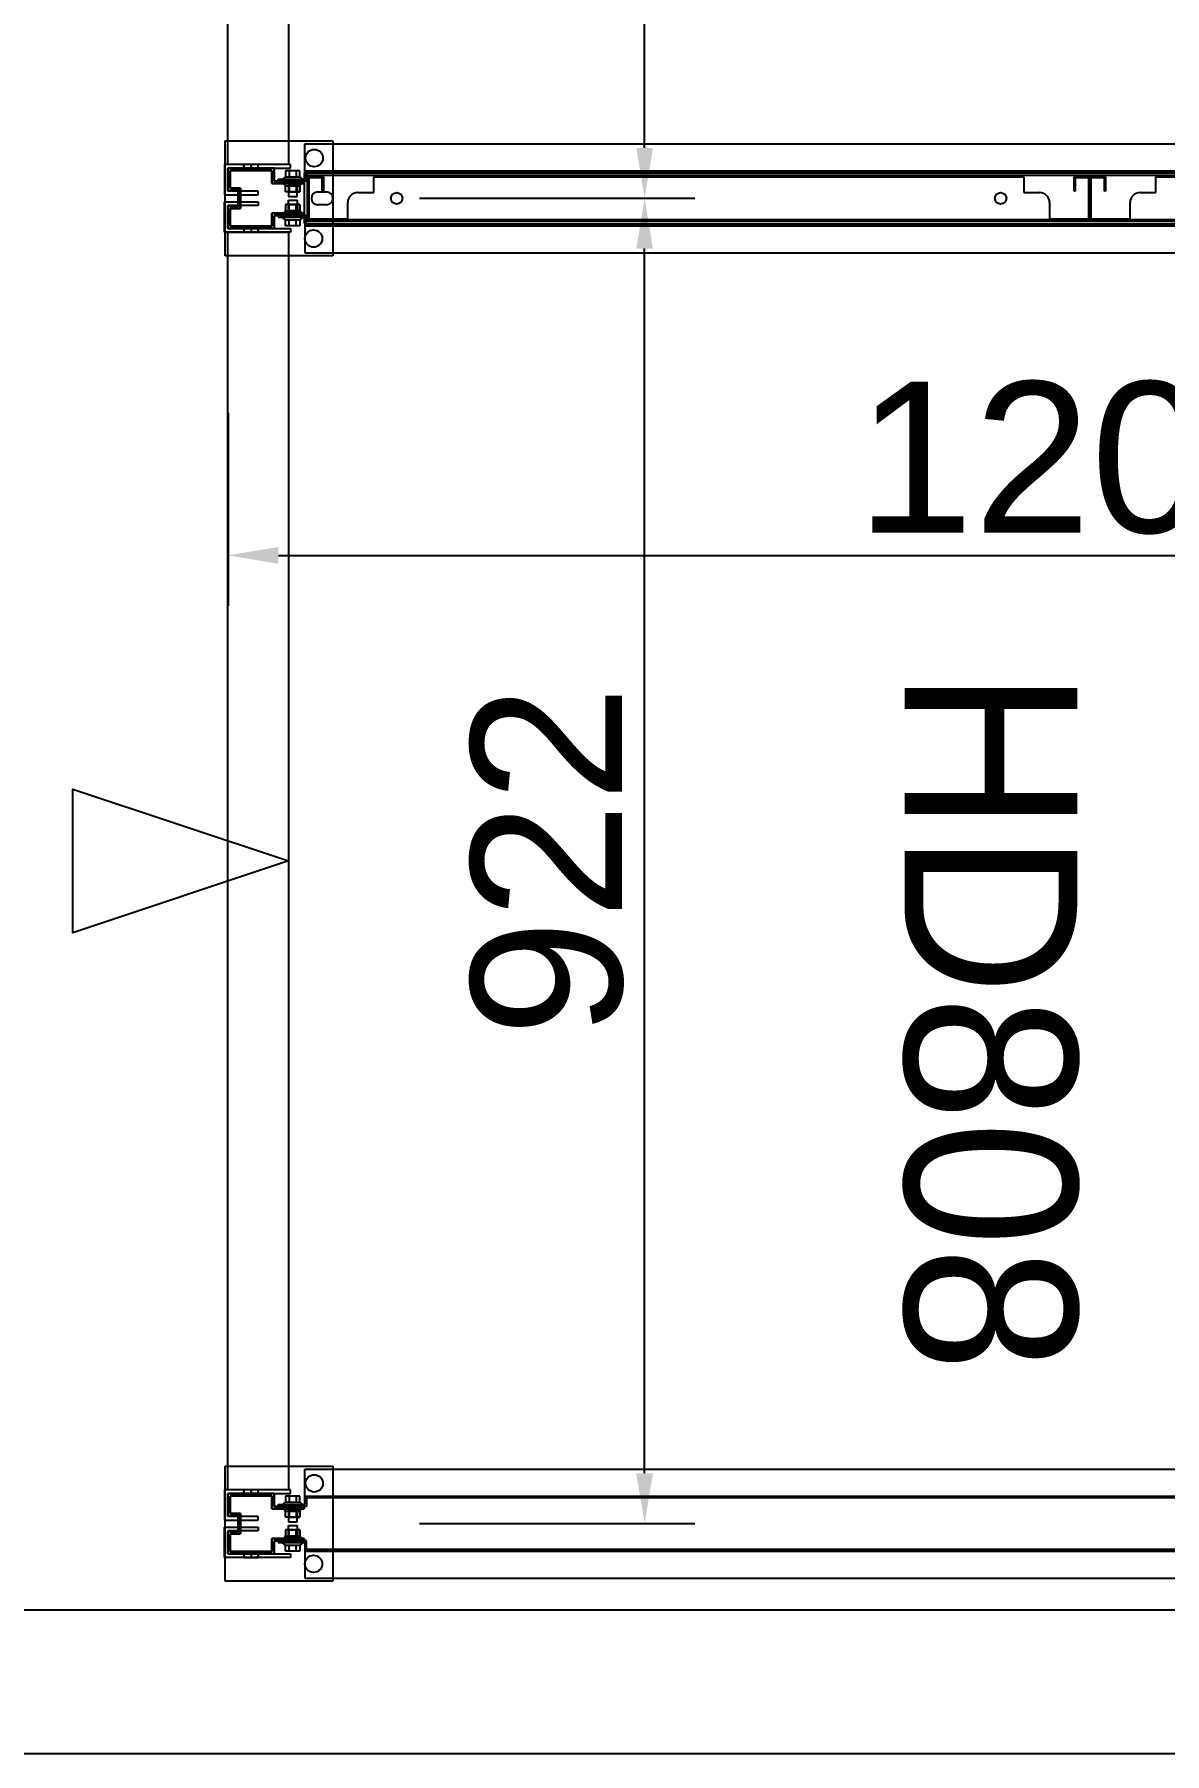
# Model space of a CAD drawing. Header units: millimetres. Extents: x 15382 to 37298, y 7351 to 31127.
# Drawn here: x 34428 to 35214, y 19558 to 20754 of the extents above; entities that cross this region are included whole.
import ezdxf

# ---------------------------------------------------------------- set-up
doc = ezdxf.new("R2010")
doc.units = ezdxf.units.MM
for name, color, linetype in [('111', 7, 'Continuous'), ('113', 3, 'Continuous'), ('114', 6, 'Continuous'), ('115', 30, 'Continuous'), ('116', 12, 'Continuous'), ('444-1', 30, 'Continuous'), ('544-1', 40, 'Continuous'), ('6', 7, 'Continuous'), ('M40', 3, 'Continuous'), ('M6', 7, 'Continuous'), ('動線', 6, 'Continuous'), ('文字', 7, 'Continuous'), ('標註', 252, 'Continuous'), ('輕隔間', 30, 'Continuous')]:
    doc.layers.add(name, color=color, linetype=linetype)
doc.styles.get("Standard").update_dxf_attribs({"font": 'arial.ttf'})
doc.styles.add('新細明體', font='')
doc.styles.get('新細明體').set_extended_font_data('PMingLiU')
doc.dimstyles.new('ISO-25', dxfattribs={"dimtxt": 2.5, "dimasz": 2.5, "dimexe": 1.25, "dimexo": 0.625, "dimtad": 1, "dimtxsty": 'Standard', "dimcen": 2.5, "dimadec": 0, "dimazin": 0, "dimtfac": 1, "dimtmove": 0, "dimatfit": 3, "dimfxl": 1, "dimarcsym": 0})

# ---------------------------------------------------------------- blocks, each defined once
blk = doc.blocks.new('*D63')
at = {"layer": 'Defpoints', "color": 0, "transparency": 16777216}
for p in [(34689.3, 22131.6), (34852.8, 22131.6), (34689.3, 20639.6)]:
    blk.add_point(p, dxfattribs=at)
at = {"layer": '標註', "color": 0, "lineweight": -2, "transparency": 16777216}
for p, q in [((34696.3, 22131.6), (34887.8, 22131.6)), ((34852.8, 20674.6), (34852.8, 22096.6)), ((34696.3, 20639.6), (34887.8, 20639.6))]:
    blk.add_line(p, q, dxfattribs=at)
at = {"layer": '標註', "color": 0, "transparency": 16777216}
for points in [[(34847, 22096.6), (34858.6, 22096.6), (34852.8, 22131.6)], [(34847, 20674.6), (34858.6, 20674.6), (34852.8, 20639.6)]]:
    blk.add_solid(points, dxfattribs=at)
at = {"layer": '標註', "color": 0, "transparency": 16777216, "insert": (34785.2, 21385.6), "char_height": 105, "attachment_point": 5, "rotation": 90}
blk.add_mtext('1492', dxfattribs=at)
blk = doc.blocks.new('*D60')
at = {"layer": 'Defpoints', "color": 0, "transparency": 16777216}
for p in [(34563.1, 20497.4), (35763.1, 20391.2), (35763.1, 20391.2)]:
    blk.add_point(p, dxfattribs=at)
at = {"layer": '標註', "color": 0, "lineweight": -2, "transparency": 16777216}
for p, q in [((34563.1, 20490.4), (34563.1, 20356.2)), ((35763.1, 20398.2), (35763.1, 20426.2)), ((34598.1, 20391.2), (35728.1, 20391.2))]:
    blk.add_line(p, q, dxfattribs=at)
at = {"layer": '標註', "color": 0, "transparency": 16777216}
for points in [[(34598.1, 20397), (34598.1, 20385.3), (34563.1, 20391.2)], [(35728.1, 20397), (35728.1, 20385.3), (35763.1, 20391.2)]]:
    blk.add_solid(points, dxfattribs=at)
at = {"layer": '標註', "color": 0, "transparency": 16777216, "insert": (35163.1, 20458.8), "char_height": 105, "attachment_point": 5}
blk.add_mtext('1200', dxfattribs=at)
blk = doc.blocks.new('*D61')
at = {"layer": 'Defpoints', "color": 0, "transparency": 16777216}
for p in [(34689.3, 20639.6), (34852.8, 20639.6), (34689.3, 19717.6)]:
    blk.add_point(p, dxfattribs=at)
at = {"layer": '標註', "color": 0, "lineweight": -2, "transparency": 16777216}
for p, q in [((34696.3, 20639.6), (34887.8, 20639.6)), ((34852.8, 19752.6), (34852.8, 20604.6)), ((34696.3, 19717.6), (34887.8, 19717.6))]:
    blk.add_line(p, q, dxfattribs=at)
at = {"layer": '標註', "color": 0, "transparency": 16777216}
for points in [[(34847, 20604.6), (34858.6, 20604.6), (34852.8, 20639.6)], [(34847, 19752.6), (34858.6, 19752.6), (34852.8, 19717.6)]]:
    blk.add_solid(points, dxfattribs=at)
at = {"layer": '標註', "color": 0, "transparency": 16777216, "insert": (34785.2, 20178.6), "char_height": 105, "attachment_point": 5, "rotation": 90}
blk.add_mtext('922', dxfattribs=at)

msp = doc.modelspace()

# ---------------------------------------------------------------- linework, layer by layer
at = {"layer": '111'}
for p, q in [((34616.067, 20657.203), (34616.067, 20622.003)), ((35710.067, 20657.203), (34616.067, 20657.203)), ((34625.567, 20644.103), (34631.567, 20644.103)), ((34621.067, 20639.603), (34621.067, 20639.603)), ((34631.567, 20635.103), (34625.567, 20635.103)), ((34636.067, 20639.603), (34636.067, 20639.603)), ((34616.067, 20622.003), (35710.067, 20622.003))]:
    msp.add_line(p, q, dxfattribs=at)
for centre, start, end in [((34625.567, 20639.603), 90, 180), ((34631.567, 20639.603), 0, 90), ((34625.567, 20639.603), 180, 270), ((34631.567, 20639.603), 270, 0)]:
    msp.add_arc(centre, 4.5, start, end, dxfattribs=at)
at = {"layer": '113'}
for p, q in [((34561.067, 20599.603), (34561.067, 20679.603)), ((34561.067, 20679.603), (34636.067, 20679.603)), ((34636.067, 20679.603), (34636.067, 20599.603)), ((34636.067, 20599.603), (34561.067, 20599.603)), ((34561.067, 19677.603), (34561.067, 19757.603)), ((34561.067, 19757.603), (34636.067, 19757.603)), ((34636.067, 19757.603), (34636.067, 19677.603)), ((34636.067, 19677.603), (34561.067, 19677.603))]:
    msp.add_line(p, q, dxfattribs=at)
at = {"layer": '113', "lineweight": -3}
for centre in [(34623.067, 20667.603), (34622.567, 20611.603), (34623.067, 19745.603), (34622.567, 19689.603)]:
    msp.add_circle(centre, 6, dxfattribs=at)
at = {"layer": '114'}
for points in [[(34605.067, 22108.103), (34605.067, 20663.103), (34563.067, 20663.103), (34563.067, 22108.103)], [(34605.067, 20616.103), (34605.067, 19741.103), (34563.067, 19741.103), (34563.067, 20616.103)]]:
    msp.add_lwpolyline(points, close=True, dxfattribs=at)
at = {"layer": '115'}
for p, q in [((34616.567, 20652.803), (34616.567, 20677.603)), ((34616.567, 20677.603), (35709.567, 20677.603)), ((34616.567, 20652.803), (34616.567, 20658.803)), ((34616.567, 20658.803), (35709.567, 20658.803)), ((35708.367, 20657.603), (34617.767, 20657.603)), ((34617.767, 20657.603), (34617.767, 20651.603)), ((35708.367, 20657.603), (34617.767, 20657.603)), ((34617.767, 20657.603), (34617.767, 20651.603)), ((34598.067, 20651.603), (34598.067, 20652.803)), ((34598.067, 20652.803), (34616.567, 20652.803)), ((34598.067, 20651.603), (34598.067, 20652.803)), ((34598.067, 20652.803), (34616.567, 20652.803)), ((34617.767, 20651.603), (34598.067, 20651.603)), ((34617.767, 20651.603), (34598.067, 20651.603)), ((34617.767, 20627.603), (34598.067, 20627.603)), ((34598.067, 20627.603), (34598.067, 20626.403)), ((34617.767, 20627.603), (34598.067, 20627.603)), ((34598.067, 20627.603), (34598.067, 20626.403)), ((34598.067, 20626.403), (34616.567, 20626.403)), ((34598.067, 20626.403), (34616.567, 20626.403)), ((34616.567, 20626.403), (34616.567, 20620.403)), ((34616.567, 20626.403), (34616.567, 20601.603)), ((34616.567, 20620.403), (35709.567, 20620.403)), ((34617.767, 20621.603), (34617.767, 20627.603)), ((34617.767, 20621.603), (34617.767, 20627.603)), ((35708.367, 20621.603), (34617.767, 20621.603)), ((35708.367, 20621.603), (34617.767, 20621.603)), ((34616.567, 20601.603), (35709.567, 20601.603)), ((34616.567, 19730.803), (34616.567, 19755.603)), ((34616.567, 19755.603), (35709.567, 19755.603)), ((34616.567, 19730.803), (34616.567, 19736.803)), ((34616.567, 19736.803), (35709.567, 19736.803)), ((35708.367, 19735.603), (34617.767, 19735.603)), ((34617.767, 19735.603), (34617.767, 19729.603)), ((35708.367, 19735.603), (34617.767, 19735.603)), ((34617.767, 19735.603), (34617.767, 19729.603)), ((34598.067, 19729.603), (34598.067, 19730.803)), ((34598.067, 19730.803), (34616.567, 19730.803)), ((34598.067, 19729.603), (34598.067, 19730.803)), ((34598.067, 19730.803), (34616.567, 19730.803)), ((34617.767, 19729.603), (34598.067, 19729.603)), ((34617.767, 19729.603), (34598.067, 19729.603)), ((34617.767, 19705.603), (34598.067, 19705.603)), ((34598.067, 19705.603), (34598.067, 19704.403)), ((34617.767, 19705.603), (34598.067, 19705.603)), ((34598.067, 19705.603), (34598.067, 19704.403)), ((34598.067, 19704.403), (34616.567, 19704.403)), ((34598.067, 19704.403), (34616.567, 19704.403)), ((34616.567, 19704.403), (34616.567, 19698.403)), ((34616.567, 19704.403), (34616.567, 19679.603)), ((34617.767, 19699.603), (34617.767, 19705.603)), ((34617.767, 19699.603), (34617.767, 19705.603)), ((35708.367, 19699.603), (34617.767, 19699.603)), ((35708.367, 19699.603), (34617.767, 19699.603)), ((34616.567, 19698.403), (35709.567, 19698.403)), ((34616.567, 19679.603), (35709.567, 19679.603))]:
    msp.add_line(p, q, dxfattribs=at)
at = {"layer": '115', "lineweight": -3}
for p, q in [((34604.567, 20652.803), (34611.567, 20652.803)), ((34604.567, 20651.603), (34604.567, 20652.803)), ((34611.567, 20651.603), (34604.567, 20651.603)), ((34608.067, 20652.803), (34611.567, 20652.803)), ((34608.067, 20651.603), (34608.067, 20652.803)), ((34611.567, 20651.603), (34608.067, 20651.603)), ((34611.567, 20652.803), (34611.567, 20651.603)), ((34611.567, 20652.803), (34611.567, 20651.603)), ((34611.567, 20627.603), (34604.567, 20627.603)), ((34604.567, 20627.603), (34604.567, 20626.403)), ((34604.567, 20626.403), (34611.567, 20626.403)), ((34611.567, 20627.603), (34608.067, 20627.603)), ((34608.067, 20627.603), (34608.067, 20626.403)), ((34608.067, 20626.403), (34611.567, 20626.403)), ((34611.567, 20626.403), (34611.567, 20627.603)), ((34611.567, 20626.403), (34611.567, 20627.603)), ((34604.567, 19730.803), (34611.567, 19730.803)), ((34604.567, 19729.603), (34604.567, 19730.803)), ((34611.567, 19729.603), (34604.567, 19729.603)), ((34608.067, 19730.803), (34611.567, 19730.803)), ((34608.067, 19729.603), (34608.067, 19730.803)), ((34611.567, 19729.603), (34608.067, 19729.603)), ((34611.567, 19730.803), (34611.567, 19729.603)), ((34611.567, 19730.803), (34611.567, 19729.603)), ((34611.567, 19705.603), (34604.567, 19705.603)), ((34604.567, 19705.603), (34604.567, 19704.403)), ((34604.567, 19704.403), (34611.567, 19704.403)), ((34611.567, 19705.603), (34608.067, 19705.603)), ((34608.067, 19705.603), (34608.067, 19704.403)), ((34608.067, 19704.403), (34611.567, 19704.403)), ((34611.567, 19704.403), (34611.567, 19705.603)), ((34611.567, 19704.403), (34611.567, 19705.603))]:
    msp.add_line(p, q, dxfattribs=at)
at = {"layer": '116'}
for p, q in [((34606.567, 20663.103), (34560.567, 20663.103)), ((34560.567, 20663.103), (34560.567, 20643.603)), ((34563.067, 20644.603), (34563.067, 20660.603)), ((34563.067, 20660.603), (34606.567, 20660.603)), ((34574.089, 20660.603), (34574.089, 20663.103)), ((34579.067, 20660.603), (34579.067, 20663.103)), ((34584.045, 20660.603), (34584.045, 20663.103)), ((34606.567, 20660.603), (34606.567, 20663.103)), ((34560.567, 20644.603), (34560.567, 20642.103)), ((34584.067, 20644.603), (34563.067, 20644.603)), ((34584.067, 20642.103), (34584.067, 20644.603)), ((34560.567, 20642.103), (34584.067, 20642.103)), ((34560.567, 20634.603), (34560.567, 20637.103)), ((34560.567, 20637.103), (34584.067, 20637.103)), ((34560.567, 20616.103), (34560.567, 20635.603)), ((34584.067, 20634.603), (34563.067, 20634.603)), ((34563.067, 20634.603), (34563.067, 20618.603)), ((34584.067, 20637.103), (34584.067, 20634.603)), ((34606.567, 20616.103), (34560.567, 20616.103)), ((34563.067, 20618.603), (34606.567, 20618.603)), ((34574.089, 20618.603), (34574.089, 20616.103)), ((34579.067, 20618.603), (34579.067, 20616.103)), ((34584.045, 20618.603), (34584.045, 20616.103)), ((34606.567, 20618.603), (34606.567, 20616.103)), ((34606.567, 19741.103), (34560.567, 19741.103)), ((34560.567, 19741.103), (34560.567, 19721.603)), ((34563.067, 19722.603), (34563.067, 19738.603)), ((34563.067, 19738.603), (34606.567, 19738.603)), ((34574.089, 19738.603), (34574.089, 19741.103)), ((34579.067, 19738.603), (34579.067, 19741.103)), ((34584.045, 19738.603), (34584.045, 19741.103)), ((34606.567, 19738.603), (34606.567, 19741.103)), ((34560.567, 19722.603), (34560.567, 19720.103)), ((34560.567, 19720.103), (34584.067, 19720.103)), ((34560.567, 19712.603), (34560.567, 19715.103)), ((34560.567, 19715.103), (34584.067, 19715.103)), ((34560.567, 19694.103), (34560.567, 19713.603)), ((34584.067, 19722.603), (34563.067, 19722.603)), ((34584.067, 19712.603), (34563.067, 19712.603)), ((34563.067, 19712.603), (34563.067, 19696.603)), ((34584.067, 19720.103), (34584.067, 19722.603)), ((34584.067, 19715.103), (34584.067, 19712.603)), ((34606.567, 19694.103), (34560.567, 19694.103)), ((34563.067, 19696.603), (34606.567, 19696.603)), ((34574.089, 19696.603), (34574.089, 19694.103)), ((34579.067, 19696.603), (34579.067, 19694.103)), ((34584.045, 19696.603), (34584.045, 19694.103)), ((34606.567, 19696.603), (34606.567, 19694.103))]:
    msp.add_line(p, q, dxfattribs=at)
at = {"layer": '116', "lineweight": -3}
for p, q in [((34584.045, 20663.103), (34574.089, 20663.103)), ((34574.089, 20663.103), (34574.089, 20660.603)), ((34574.089, 20660.603), (34584.045, 20660.603)), ((34584.045, 20663.103), (34579.067, 20663.103)), ((34579.067, 20663.103), (34579.067, 20660.603)), ((34579.067, 20660.603), (34584.045, 20660.603)), ((34584.045, 20660.603), (34584.045, 20663.103)), ((34584.045, 20660.603), (34584.045, 20663.103)), ((34584.045, 20618.603), (34574.089, 20618.603)), ((34574.089, 20618.603), (34574.089, 20616.103)), ((34574.089, 20616.103), (34584.045, 20616.103)), ((34584.045, 20618.603), (34579.067, 20618.603)), ((34579.067, 20618.603), (34579.067, 20616.103)), ((34579.067, 20616.103), (34584.045, 20616.103)), ((34584.045, 20616.103), (34584.045, 20618.603)), ((34584.045, 20616.103), (34584.045, 20618.603)), ((34584.045, 19741.103), (34574.089, 19741.103)), ((34574.089, 19741.103), (34574.089, 19738.603)), ((34574.089, 19738.603), (34584.045, 19738.603)), ((34584.045, 19741.103), (34579.067, 19741.103)), ((34579.067, 19741.103), (34579.067, 19738.603)), ((34579.067, 19738.603), (34584.045, 19738.603)), ((34584.045, 19738.603), (34584.045, 19741.103)), ((34584.045, 19738.603), (34584.045, 19741.103)), ((34584.045, 19696.603), (34574.089, 19696.603)), ((34574.089, 19696.603), (34574.089, 19694.103)), ((34574.089, 19694.103), (34584.045, 19694.103)), ((34584.045, 19696.603), (34579.067, 19696.603)), ((34579.067, 19696.603), (34579.067, 19694.103)), ((34579.067, 19694.103), (34584.045, 19694.103)), ((34584.045, 19694.103), (34584.045, 19696.603)), ((34584.045, 19694.103), (34584.045, 19696.603))]:
    msp.add_line(p, q, dxfattribs=at)
at = {"layer": '444-1'}
for p, q in [((35162.367, 20624.603), (35162.367, 20654.603)), ((35162.367, 20654.603), (35173.367, 20654.603)), ((35172.567, 20653.803), (35163.167, 20653.803)), ((35163.167, 20653.803), (35163.167, 20625.403)), ((35172.567, 20644.603), (35172.567, 20653.803)), ((35173.367, 20644.603), (35172.567, 20644.603)), ((35173.367, 20654.603), (35173.367, 20644.603)), ((35197.367, 20643.603), (35208.367, 20643.603)), ((35208.367, 20643.603), (35208.367, 20654.603)), ((35208.367, 20654.603), (35660.367, 20654.603)), ((35190.367, 20625.403), (35190.367, 20636.603)), ((35706.367, 20624.603), (35162.367, 20624.603)), ((35163.167, 20625.403), (35190.367, 20625.403))]:
    msp.add_line(p, q, dxfattribs=at)
msp.add_arc((35197.367, 20636.603), 7, 90, 180, dxfattribs=at)
at = {"layer": '544-1'}
for p, q in [((34618.367, 20624.603), (34618.367, 20654.603)), ((34618.367, 20654.603), (34629.367, 20654.603)), ((34628.567, 20653.803), (34619.167, 20653.803)), ((34619.167, 20653.803), (34619.167, 20625.403)), ((34628.567, 20644.603), (34628.567, 20653.803)), ((34629.367, 20644.603), (34628.567, 20644.603)), ((34629.367, 20654.603), (34629.367, 20644.603)), ((34653.367, 20643.603), (34664.367, 20643.603)), ((34664.367, 20643.603), (34664.367, 20654.603)), ((34664.367, 20654.603), (35116.367, 20654.603)), ((35116.367, 20654.603), (35116.367, 20643.603)), ((35116.367, 20643.603), (35127.367, 20643.603)), ((35151.367, 20644.603), (35151.367, 20654.603)), ((35151.367, 20654.603), (35162.367, 20654.603)), ((35152.167, 20644.603), (35151.367, 20644.603)), ((35161.567, 20653.803), (35152.167, 20653.803)), ((35152.167, 20653.803), (35152.167, 20644.603)), ((35161.567, 20625.403), (35161.567, 20653.803)), ((35162.367, 20654.603), (35162.367, 20624.603)), ((34646.367, 20625.403), (34646.367, 20636.603)), ((35134.367, 20636.603), (35134.367, 20625.403)), ((35162.367, 20624.603), (34618.367, 20624.603)), ((34619.167, 20625.403), (34646.367, 20625.403)), ((35134.367, 20625.403), (35161.567, 20625.403)), ((35162.367, 20624.603), (35161.567, 20624.603)), ((35162.367, 20625.403), (35162.367, 20624.603))]:
    msp.add_line(p, q, dxfattribs=at)
for centre in [(34680.367, 20639.603), (35100.367, 20639.603)]:
    msp.add_circle(centre, 4, dxfattribs=at)
for centre, start, end in [((34653.367, 20636.603), 90, 180), ((35127.367, 20636.603), 0, 90)]:
    msp.add_arc(centre, 7, start, end, dxfattribs=at)
at = {"layer": '6'}
for p, q in [((34616.067, 20657.203), (34616.067, 20655.603)), ((35710.067, 20657.203), (34616.067, 20657.203)), ((34616.067, 20655.603), (35710.067, 20655.603)), ((34616.067, 20623.603), (34616.067, 20622.003)), ((35710.067, 20623.603), (34616.067, 20623.603)), ((34616.067, 20622.003), (35710.067, 20622.003))]:
    msp.add_line(p, q, dxfattribs=at)
at = {"layer": 'M40'}
for p, q in [((34563.067, 20645.103), (34563.067, 20660.603)), ((34563.067, 20660.603), (34595.067, 20660.603)), ((34595.067, 20660.603), (34563.067, 20660.603)), ((34563.067, 20660.603), (34563.067, 20645.103)), ((34593.467, 20659.003), (34564.667, 20659.003)), ((34564.667, 20659.003), (34564.667, 20646.703)), ((34564.667, 20646.703), (34564.667, 20659.003)), ((34564.667, 20659.003), (34593.467, 20659.003)), ((34593.467, 20650.003), (34593.467, 20659.003)), ((34593.467, 20659.003), (34593.467, 20650.003)), ((34595.067, 20660.603), (34595.067, 20651.603)), ((34595.067, 20651.603), (34595.067, 20660.603)), ((34570.067, 20645.103), (34563.067, 20645.103)), ((34563.067, 20645.103), (34570.067, 20645.103)), ((34564.667, 20646.703), (34571.667, 20646.703)), ((34571.667, 20646.703), (34564.667, 20646.703)), ((34570.067, 20634.103), (34570.067, 20645.103)), ((34570.067, 20645.103), (34571.667, 20645.103)), ((34570.067, 20645.103), (34570.067, 20634.103)), ((34571.667, 20646.703), (34571.667, 20632.503)), ((34571.667, 20632.503), (34571.667, 20646.703)), ((34593.467, 20651.603), (34593.467, 20650.003)), ((34616.067, 20650.003), (34593.467, 20650.003)), ((34593.467, 20650.003), (34616.067, 20650.003)), ((34593.467, 20650.003), (34595.067, 20650.003)), ((34595.067, 20651.603), (34616.067, 20651.603)), ((34616.067, 20651.603), (34595.067, 20651.603)), ((34604.567, 20650.003), (34604.567, 20651.603)), ((34608.067, 20650.003), (34608.067, 20651.603)), ((34611.567, 20650.003), (34611.567, 20651.603)), ((34616.067, 20651.603), (34616.067, 20650.003)), ((34616.067, 20650.003), (34616.067, 20651.603)), ((34563.067, 20618.603), (34563.067, 20634.103)), ((34563.067, 20634.103), (34570.067, 20634.103)), ((34570.067, 20634.103), (34563.067, 20634.103)), ((34563.067, 20634.103), (34563.067, 20618.603)), ((34571.667, 20632.503), (34564.667, 20632.503)), ((34564.667, 20632.503), (34564.667, 20620.203)), ((34564.667, 20620.203), (34564.667, 20632.503)), ((34564.667, 20632.503), (34571.667, 20632.503)), ((34564.667, 20620.203), (34593.467, 20620.203)), ((34593.467, 20620.203), (34564.667, 20620.203)), ((34575.817, 20620.203), (34575.817, 20618.603)), ((34579.067, 20620.203), (34579.067, 20618.603)), ((34582.317, 20620.203), (34582.317, 20618.603)), ((34593.467, 20627.603), (34593.467, 20629.203)), ((34593.467, 20629.203), (34616.067, 20629.203)), ((34593.467, 20620.203), (34593.467, 20629.203)), ((34593.467, 20629.203), (34595.067, 20629.203)), ((34616.067, 20629.203), (34593.467, 20629.203)), ((34593.467, 20629.203), (34593.467, 20620.203)), ((34616.067, 20627.603), (34595.067, 20627.603)), ((34595.067, 20627.603), (34595.067, 20618.603)), ((34595.067, 20618.603), (34595.067, 20627.603)), ((34595.067, 20627.603), (34616.067, 20627.603)), ((34604.567, 20627.603), (34604.567, 20629.203)), ((34608.067, 20627.603), (34608.067, 20629.203)), ((34611.567, 20627.603), (34611.567, 20629.203)), ((34616.067, 20629.203), (34616.067, 20627.603)), ((34616.067, 20627.603), (34616.067, 20629.203)), ((34595.067, 20618.603), (34563.067, 20618.603)), ((34563.067, 20618.603), (34595.067, 20618.603)), ((34563.067, 19723.103), (34563.067, 19738.603)), ((34563.067, 19738.603), (34595.067, 19738.603)), ((34595.067, 19738.603), (34563.067, 19738.603)), ((34563.067, 19738.603), (34563.067, 19723.103)), ((34593.467, 19737.003), (34564.667, 19737.003)), ((34564.667, 19737.003), (34564.667, 19724.703)), ((34564.667, 19724.703), (34564.667, 19737.003)), ((34564.667, 19737.003), (34593.467, 19737.003)), ((34593.467, 19728.003), (34593.467, 19737.003)), ((34593.467, 19737.003), (34593.467, 19728.003)), ((34595.067, 19738.603), (34595.067, 19729.603)), ((34595.067, 19729.603), (34595.067, 19738.603)), ((34570.067, 19723.103), (34563.067, 19723.103)), ((34563.067, 19723.103), (34570.067, 19723.103)), ((34564.667, 19724.703), (34571.667, 19724.703)), ((34571.667, 19724.703), (34564.667, 19724.703)), ((34570.067, 19712.103), (34570.067, 19723.103)), ((34570.067, 19723.103), (34571.667, 19723.103)), ((34570.067, 19723.103), (34570.067, 19712.103)), ((34571.667, 19724.703), (34571.667, 19710.503)), ((34571.667, 19710.503), (34571.667, 19724.703)), ((34593.467, 19729.603), (34593.467, 19728.003)), ((34616.067, 19728.003), (34593.467, 19728.003)), ((34593.467, 19728.003), (34616.067, 19728.003)), ((34593.467, 19728.003), (34595.067, 19728.003)), ((34595.067, 19729.603), (34616.067, 19729.603)), ((34616.067, 19729.603), (34595.067, 19729.603)), ((34604.567, 19728.003), (34604.567, 19729.603)), ((34608.067, 19728.003), (34608.067, 19729.603)), ((34611.567, 19728.003), (34611.567, 19729.603)), ((34616.067, 19729.603), (34616.067, 19728.003)), ((34616.067, 19728.003), (34616.067, 19729.603)), ((34563.067, 19696.603), (34563.067, 19712.103)), ((34563.067, 19712.103), (34570.067, 19712.103)), ((34570.067, 19712.103), (34563.067, 19712.103)), ((34563.067, 19712.103), (34563.067, 19696.603)), ((34571.667, 19710.503), (34564.667, 19710.503)), ((34564.667, 19710.503), (34564.667, 19698.203)), ((34564.667, 19698.203), (34564.667, 19710.503)), ((34564.667, 19710.503), (34571.667, 19710.503)), ((34593.467, 19705.603), (34593.467, 19707.203)), ((34593.467, 19707.203), (34616.067, 19707.203)), ((34593.467, 19698.203), (34593.467, 19707.203)), ((34593.467, 19707.203), (34595.067, 19707.203)), ((34616.067, 19707.203), (34593.467, 19707.203)), ((34593.467, 19707.203), (34593.467, 19698.203)), ((34616.067, 19705.603), (34595.067, 19705.603)), ((34595.067, 19705.603), (34595.067, 19696.603)), ((34595.067, 19696.603), (34595.067, 19705.603)), ((34595.067, 19705.603), (34616.067, 19705.603)), ((34604.567, 19705.603), (34604.567, 19707.203)), ((34608.067, 19705.603), (34608.067, 19707.203)), ((34611.567, 19705.603), (34611.567, 19707.203)), ((34616.067, 19707.203), (34616.067, 19705.603)), ((34616.067, 19705.603), (34616.067, 19707.203)), ((34595.067, 19696.603), (34563.067, 19696.603)), ((34563.067, 19696.603), (34595.067, 19696.603)), ((34564.667, 19698.203), (34593.467, 19698.203)), ((34593.467, 19698.203), (34564.667, 19698.203)), ((34575.817, 19698.203), (34575.817, 19696.603)), ((34579.067, 19698.203), (34579.067, 19696.603)), ((34582.317, 19698.203), (34582.317, 19696.603))]:
    msp.add_line(p, q, dxfattribs=at)
at = {"layer": 'M40', "lineweight": -3}
for p, q in [((34582.317, 20660.603), (34575.817, 20660.603)), ((34575.817, 20660.603), (34575.817, 20659.003)), ((34575.817, 20659.003), (34582.317, 20659.003)), ((34582.317, 20660.603), (34579.067, 20660.603)), ((34579.067, 20660.603), (34579.067, 20659.003)), ((34579.067, 20659.003), (34582.317, 20659.003)), ((34582.317, 20659.003), (34582.317, 20660.603)), ((34582.317, 20659.003), (34582.317, 20660.603)), ((34570.067, 20645.103), (34571.667, 20645.103)), ((34570.067, 20634.103), (34570.067, 20645.103)), ((34571.667, 20645.103), (34570.067, 20645.103)), ((34570.067, 20645.103), (34570.067, 20639.603)), ((34571.667, 20645.103), (34571.667, 20634.103)), ((34571.667, 20639.603), (34571.667, 20645.103)), ((34604.567, 20651.603), (34611.567, 20651.603)), ((34604.567, 20650.003), (34604.567, 20651.603)), ((34611.567, 20650.003), (34604.567, 20650.003)), ((34608.067, 20651.603), (34611.567, 20651.603)), ((34608.067, 20650.003), (34608.067, 20651.603)), ((34611.567, 20650.003), (34608.067, 20650.003)), ((34611.567, 20651.603), (34611.567, 20650.003)), ((34611.567, 20651.603), (34611.567, 20650.003)), ((34570.067, 20639.603), (34571.667, 20639.603)), ((34571.667, 20634.103), (34570.067, 20634.103)), ((34582.317, 20620.203), (34575.817, 20620.203)), ((34575.817, 20620.203), (34575.817, 20618.603)), ((34582.317, 20620.203), (34579.067, 20620.203)), ((34579.067, 20620.203), (34579.067, 20618.603)), ((34582.317, 20618.603), (34582.317, 20620.203)), ((34582.317, 20618.603), (34582.317, 20620.203)), ((34611.567, 20629.203), (34604.567, 20629.203)), ((34604.567, 20629.203), (34604.567, 20627.603)), ((34604.567, 20627.603), (34611.567, 20627.603)), ((34611.567, 20629.203), (34608.067, 20629.203)), ((34608.067, 20629.203), (34608.067, 20627.603)), ((34608.067, 20627.603), (34611.567, 20627.603)), ((34611.567, 20627.603), (34611.567, 20629.203)), ((34611.567, 20627.603), (34611.567, 20629.203)), ((34575.817, 20618.603), (34582.317, 20618.603)), ((34579.067, 20618.603), (34582.317, 20618.603)), ((34582.317, 19738.603), (34575.817, 19738.603)), ((34575.817, 19738.603), (34575.817, 19737.003)), ((34575.817, 19737.003), (34582.317, 19737.003)), ((34582.317, 19738.603), (34579.067, 19738.603)), ((34579.067, 19738.603), (34579.067, 19737.003)), ((34579.067, 19737.003), (34582.317, 19737.003)), ((34582.317, 19737.003), (34582.317, 19738.603)), ((34582.317, 19737.003), (34582.317, 19738.603)), ((34570.067, 19723.103), (34571.667, 19723.103)), ((34570.067, 19712.103), (34570.067, 19723.103)), ((34571.667, 19723.103), (34570.067, 19723.103)), ((34570.067, 19723.103), (34570.067, 19717.603)), ((34571.667, 19723.103), (34571.667, 19712.103)), ((34571.667, 19717.603), (34571.667, 19723.103)), ((34604.567, 19729.603), (34611.567, 19729.603)), ((34604.567, 19728.003), (34604.567, 19729.603)), ((34611.567, 19728.003), (34604.567, 19728.003)), ((34608.067, 19729.603), (34611.567, 19729.603)), ((34608.067, 19728.003), (34608.067, 19729.603)), ((34611.567, 19728.003), (34608.067, 19728.003)), ((34611.567, 19729.603), (34611.567, 19728.003)), ((34611.567, 19729.603), (34611.567, 19728.003)), ((34570.067, 19717.603), (34571.667, 19717.603)), ((34571.667, 19712.103), (34570.067, 19712.103)), ((34611.567, 19707.203), (34604.567, 19707.203)), ((34604.567, 19707.203), (34604.567, 19705.603)), ((34604.567, 19705.603), (34611.567, 19705.603)), ((34611.567, 19707.203), (34608.067, 19707.203)), ((34608.067, 19707.203), (34608.067, 19705.603)), ((34608.067, 19705.603), (34611.567, 19705.603)), ((34611.567, 19705.603), (34611.567, 19707.203)), ((34611.567, 19705.603), (34611.567, 19707.203)), ((34582.317, 19698.203), (34575.817, 19698.203)), ((34575.817, 19698.203), (34575.817, 19696.603)), ((34575.817, 19696.603), (34582.317, 19696.603)), ((34582.317, 19698.203), (34579.067, 19698.203)), ((34579.067, 19698.203), (34579.067, 19696.603)), ((34579.067, 19696.603), (34582.317, 19696.603)), ((34582.317, 19696.603), (34582.317, 19698.203)), ((34582.317, 19696.603), (34582.317, 19698.203))]:
    msp.add_line(p, q, dxfattribs=at)
at = {"layer": 'M6'}
for p, q in [((34613.067, 20658.803), (34603.067, 20658.803)), ((34603.067, 20658.803), (34603.067, 20654.503)), ((34613.067, 20658.803), (34603.067, 20658.803)), ((34603.067, 20658.803), (34603.067, 20654.503)), ((34605.567, 20658.803), (34605.567, 20654.503)), ((34610.567, 20658.803), (34610.567, 20654.503)), ((34613.067, 20654.503), (34613.067, 20658.803)), ((34613.067, 20654.503), (34613.067, 20658.803)), ((34603.067, 20654.503), (34601.067, 20653.003)), ((34601.067, 20653.003), (34601.067, 20652.803)), ((34601.067, 20652.803), (34605.067, 20652.803)), ((34602.067, 20649.803), (34602.067, 20650.003)), ((34602.067, 20650.003), (34614.067, 20650.003)), ((34603.067, 20648.303), (34602.067, 20649.803)), ((34603.067, 20654.503), (34613.067, 20654.503)), ((34603.067, 20644.003), (34603.067, 20648.303)), ((34603.067, 20648.303), (34613.067, 20648.303)), ((34603.067, 20644.003), (34603.067, 20648.303)), ((34603.067, 20644.003), (34603.067, 20648.303)), ((34603.067, 20648.303), (34610.567, 20648.303)), ((34613.067, 20644.003), (34603.067, 20644.003)), ((34613.067, 20644.003), (34603.067, 20644.003)), ((34610.567, 20644.003), (34603.067, 20644.003)), ((34605.067, 20652.803), (34605.067, 20640.803)), ((34613.067, 20648.303), (34605.567, 20648.303)), ((34605.567, 20648.303), (34605.567, 20644.003)), ((34605.567, 20644.003), (34613.067, 20644.003)), ((34610.567, 20648.303), (34610.567, 20644.003)), ((34611.067, 20640.803), (34611.067, 20652.803)), ((34611.067, 20652.803), (34615.067, 20652.803)), ((34615.067, 20653.003), (34613.067, 20654.503)), ((34614.067, 20649.803), (34613.067, 20648.303)), ((34613.067, 20648.303), (34613.067, 20644.003)), ((34613.067, 20648.303), (34613.067, 20644.003)), ((34613.067, 20644.003), (34613.067, 20648.303)), ((34614.067, 20650.003), (34614.067, 20649.803)), ((34615.067, 20652.803), (34615.067, 20653.003)), ((34613.067, 20635.203), (34603.067, 20635.203)), ((34603.067, 20635.203), (34603.067, 20630.903)), ((34613.067, 20635.203), (34603.067, 20635.203)), ((34603.067, 20635.203), (34603.067, 20630.903)), ((34603.067, 20635.203), (34603.067, 20630.903)), ((34610.567, 20635.203), (34603.067, 20635.203)), ((34605.067, 20640.803), (34611.067, 20640.803)), ((34605.067, 20626.403), (34605.067, 20638.403)), ((34605.067, 20638.403), (34611.067, 20638.403)), ((34605.567, 20630.903), (34605.567, 20635.203)), ((34605.567, 20635.203), (34613.067, 20635.203)), ((34610.567, 20630.903), (34610.567, 20635.203)), ((34611.067, 20638.403), (34611.067, 20626.403)), ((34613.067, 20630.903), (34613.067, 20635.203)), ((34613.067, 20630.903), (34613.067, 20635.203)), ((34613.067, 20635.203), (34613.067, 20630.903)), ((34601.067, 20626.203), (34601.067, 20626.403)), ((34601.067, 20626.403), (34605.067, 20626.403)), ((34603.067, 20624.703), (34601.067, 20626.203)), ((34603.067, 20630.903), (34602.067, 20629.403)), ((34602.067, 20629.403), (34602.067, 20629.203)), ((34602.067, 20629.203), (34614.067, 20629.203)), ((34603.067, 20630.903), (34613.067, 20630.903)), ((34603.067, 20630.903), (34610.567, 20630.903)), ((34603.067, 20620.403), (34603.067, 20624.703)), ((34603.067, 20624.703), (34613.067, 20624.703)), ((34603.067, 20620.403), (34603.067, 20624.703)), ((34613.067, 20620.403), (34603.067, 20620.403)), ((34613.067, 20620.403), (34603.067, 20620.403)), ((34613.067, 20630.903), (34605.567, 20630.903)), ((34605.567, 20620.403), (34605.567, 20624.703)), ((34610.567, 20620.403), (34610.567, 20624.703)), ((34611.067, 20626.403), (34615.067, 20626.403)), ((34614.067, 20629.403), (34613.067, 20630.903)), ((34615.067, 20626.203), (34613.067, 20624.703)), ((34613.067, 20624.703), (34613.067, 20620.403)), ((34613.067, 20624.703), (34613.067, 20620.403)), ((34614.067, 20629.203), (34614.067, 20629.403)), ((34615.067, 20626.403), (34615.067, 20626.203)), ((34613.067, 19736.803), (34603.067, 19736.803)), ((34603.067, 19736.803), (34603.067, 19732.503)), ((34613.067, 19736.803), (34603.067, 19736.803)), ((34603.067, 19736.803), (34603.067, 19732.503)), ((34605.567, 19736.803), (34605.567, 19732.503)), ((34610.567, 19736.803), (34610.567, 19732.503)), ((34613.067, 19732.503), (34613.067, 19736.803)), ((34613.067, 19732.503), (34613.067, 19736.803)), ((34603.067, 19732.503), (34601.067, 19731.003)), ((34601.067, 19731.003), (34601.067, 19730.803)), ((34601.067, 19730.803), (34605.067, 19730.803)), ((34602.067, 19727.803), (34602.067, 19728.003)), ((34602.067, 19728.003), (34614.067, 19728.003)), ((34603.067, 19726.303), (34602.067, 19727.803)), ((34603.067, 19732.503), (34613.067, 19732.503)), ((34603.067, 19722.003), (34603.067, 19726.303)), ((34603.067, 19726.303), (34613.067, 19726.303)), ((34603.067, 19722.003), (34603.067, 19726.303)), ((34603.067, 19722.003), (34603.067, 19726.303)), ((34603.067, 19726.303), (34610.567, 19726.303)), ((34605.067, 19730.803), (34605.067, 19718.803)), ((34613.067, 19726.303), (34605.567, 19726.303)), ((34605.567, 19726.303), (34605.567, 19722.003)), ((34610.567, 19726.303), (34610.567, 19722.003)), ((34611.067, 19718.803), (34611.067, 19730.803)), ((34611.067, 19730.803), (34615.067, 19730.803)), ((34615.067, 19731.003), (34613.067, 19732.503)), ((34614.067, 19727.803), (34613.067, 19726.303)), ((34613.067, 19726.303), (34613.067, 19722.003)), ((34613.067, 19726.303), (34613.067, 19722.003)), ((34613.067, 19722.003), (34613.067, 19726.303)), ((34614.067, 19728.003), (34614.067, 19727.803)), ((34615.067, 19730.803), (34615.067, 19731.003)), ((34613.067, 19722.003), (34603.067, 19722.003)), ((34613.067, 19722.003), (34603.067, 19722.003)), ((34610.567, 19722.003), (34603.067, 19722.003)), ((34613.067, 19713.203), (34603.067, 19713.203)), ((34603.067, 19713.203), (34603.067, 19708.903)), ((34613.067, 19713.203), (34603.067, 19713.203)), ((34603.067, 19713.203), (34603.067, 19708.903)), ((34603.067, 19713.203), (34603.067, 19708.903)), ((34610.567, 19713.203), (34603.067, 19713.203)), ((34605.067, 19718.803), (34611.067, 19718.803)), ((34605.067, 19704.403), (34605.067, 19716.403)), ((34605.067, 19716.403), (34611.067, 19716.403)), ((34605.567, 19722.003), (34613.067, 19722.003)), ((34605.567, 19708.903), (34605.567, 19713.203)), ((34605.567, 19713.203), (34613.067, 19713.203)), ((34610.567, 19708.903), (34610.567, 19713.203)), ((34611.067, 19716.403), (34611.067, 19704.403)), ((34613.067, 19708.903), (34613.067, 19713.203)), ((34613.067, 19708.903), (34613.067, 19713.203)), ((34613.067, 19713.203), (34613.067, 19708.903)), ((34601.067, 19704.203), (34601.067, 19704.403)), ((34601.067, 19704.403), (34605.067, 19704.403)), ((34603.067, 19702.703), (34601.067, 19704.203)), ((34603.067, 19708.903), (34602.067, 19707.403)), ((34602.067, 19707.403), (34602.067, 19707.203)), ((34602.067, 19707.203), (34614.067, 19707.203)), ((34603.067, 19708.903), (34613.067, 19708.903)), ((34603.067, 19708.903), (34610.567, 19708.903)), ((34603.067, 19698.403), (34603.067, 19702.703)), ((34603.067, 19702.703), (34613.067, 19702.703)), ((34603.067, 19698.403), (34603.067, 19702.703)), ((34613.067, 19708.903), (34605.567, 19708.903)), ((34605.567, 19698.403), (34605.567, 19702.703)), ((34610.567, 19698.403), (34610.567, 19702.703)), ((34611.067, 19704.403), (34615.067, 19704.403)), ((34614.067, 19707.403), (34613.067, 19708.903)), ((34615.067, 19704.203), (34613.067, 19702.703)), ((34613.067, 19702.703), (34613.067, 19698.403)), ((34613.067, 19702.703), (34613.067, 19698.403)), ((34614.067, 19707.203), (34614.067, 19707.403)), ((34615.067, 19704.403), (34615.067, 19704.203)), ((34613.067, 19698.403), (34603.067, 19698.403)), ((34613.067, 19698.403), (34603.067, 19698.403))]:
    msp.add_line(p, q, dxfattribs=at)
at = {"layer": '動線', "lineweight": -3}
msp.add_lwpolyline([(34605.067, 20178.603), (34455.067, 20128.603), (34455.067, 20228.603), (34605.067, 20178.603)], dxfattribs=at)
at = {"layer": '輕隔間'}
for p, q in [((27703.049, 19657.603), (35815.067, 19657.603)), ((27803.049, 19557.603), (35816.313, 19557.603))]:
    msp.add_line(p, q, dxfattribs=at)

# ---------------------------------------------------------------- texts
at = {"layer": '文字', "color": 7, "style": '新細明體'}
msp.add_text('HD808', height=120, rotation=270, dxfattribs=at).set_placement((35033.628, 20311.754))

# ---------------------------------------------------------------- dimensions: what is measured, and where the dimension line sits
at = {"layer": '標註', "color": 8}
for base, p1, p2, picture, middle in [((34852.791, 22131.603), (34689.276, 20639.603), (34689.276, 22131.603), '*D63', (34785.181, 21385.603)), ((34852.791, 20639.603), (34689.276, 19717.603), (34689.276, 20639.603), '*D61', (34785.181, 20178.603))]:
    dim = msp.add_linear_dim(base=base, p1=p1, p2=p2, angle=90, dimstyle='ISO-25', override={"dimscale": 70, "dimtxt": 1.5, "dimasz": 0.5, "dimexe": 0.5, "dimexo": 0.1, "dimgap": 0.2}, dxfattribs=at)
    dim.commit()
    dim.dimension.update_dxf_attribs({"geometry": picture, "text_midpoint": middle})
dim = msp.add_linear_dim(base=(35763.067, 20391.15), p1=(34563.067, 20497.44), p2=(35763.067, 20391.15), dimstyle='ISO-25', override={"dimscale": 70, "dimtxt": 1.5, "dimasz": 0.5, "dimexe": 0.5, "dimexo": 0.1, "dimgap": 0.2}, dxfattribs=at)
dim.commit()
dim.dimension.update_dxf_attribs({"geometry": '*D60', "text_midpoint": (35163.067, 20458.76)})

doc.saveas('drawing.dxf')
